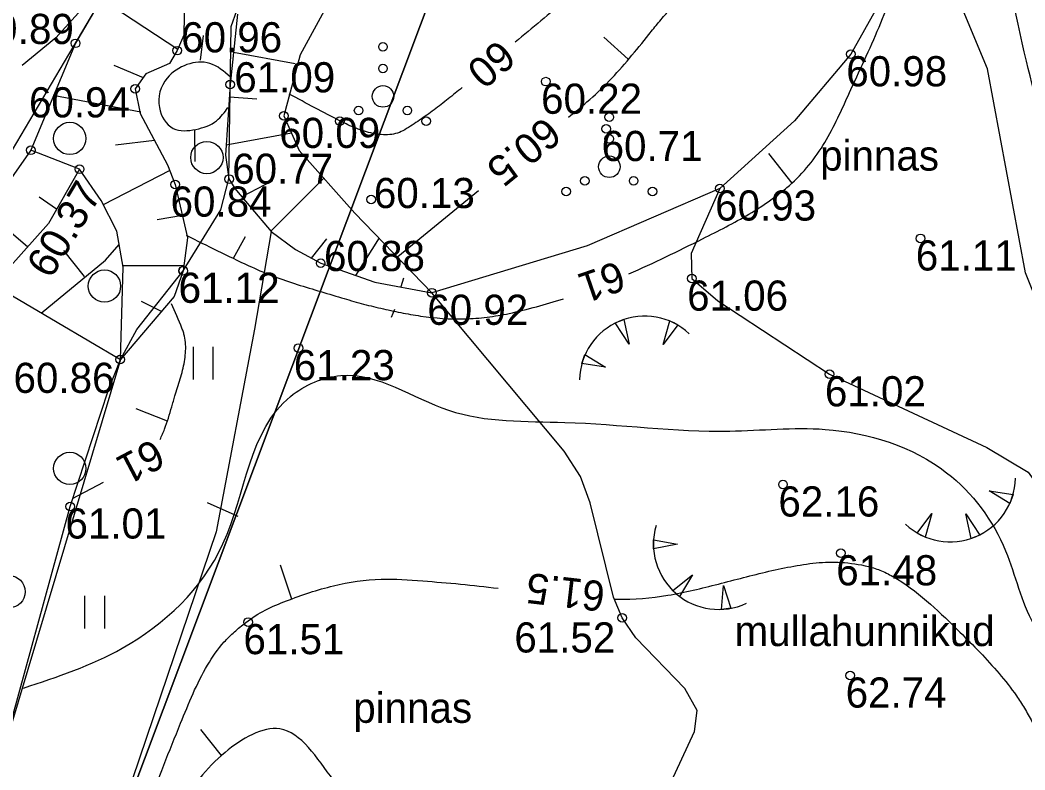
# Model space of a CAD drawing. Extents: x 640313 to 640583, y 6454775 to 6455102.
# Drawn here: x 640432.67 to 640455.99, y 6455004.4 to 6455021.8 of the extents above; entities that cross this region are included whole.
import ezdxf

# ---------------------------------------------------------------- set-up
doc = ezdxf.new("R2010")
doc.units = 0
for name, color, linetype in [('HALJASTUS', 7, 'Continuous'), ('HORISONTAAL-EH2000', 7, 'Continuous'), ('KORGUS-EH2000', 7, 'Continuous'), ('MOOTPIIR', 7, 'Continuous'), ('PIIR', 7, 'Continuous'), ('RELJEEF', 7, 'Continuous'), ('VEEKOGU', 7, 'Continuous')]:
    doc.layers.add(name, color=color, linetype=linetype)

msp = doc.modelspace()

# ---------------------------------------------------------------- linework, layer by layer
at = {"layer": 'HALJASTUS'}
for p, q in [((640436.689, 6455014.22), (640436.689, 6455013.46)), ((640437.149, 6455014.22), (640437.149, 6455013.46)), ((640434.169, 6455008.442), (640434.169, 6455007.682)), ((640434.629, 6455008.442), (640434.629, 6455007.682))]:
    msp.add_line(p, q, dxfattribs=at)
for points in [[(640432.199, 6455004.561), (640433.833, 6455010.517), (640434.728, 6455013.225), (640435.005, 6455013.927), (640435.386, 6455014.62), (640436.456, 6455015.987), (640437.33, 6455017.4), (640437.517, 6455018.116), (640437.571, 6455021.651), (640437.965, 6455022.772), (640442.216, 6455029.551), (640443.117, 6455030.056), (640444.324, 6455030.474), (640444.838, 6455030.927), (640445.335, 6455031.968), (640445.381, 6455032.963), (640445.346, 6455033.814), (640444.867, 6455034.353), (640444.292, 6455034.473), (640442.879, 6455033.994)], [(640453.505, 6455024.552), (640452.906, 6455022.717), (640451.953, 6455021.011), (640450.644, 6455019.465), (640448.91, 6455017.896), (640445.834, 6455016.565), (640442.231, 6455015.476)], [(640465.368, 6455002.273), (640464.965, 6455005.187), (640463.074, 6455009.324), (640462.485, 6455010.219), (640459.538, 6455012.72), (640456.793, 6455014.598), (640456.312, 6455015.16), (640456.002, 6455015.938), (640455.125, 6455020.669), (640453.505, 6455024.552)], [(640448.91, 6455017.896), (640448.25, 6455016.389), (640448.26, 6455015.805), (640448.865, 6455015.29), (640451.458, 6455013.585), (640455.109, 6455011.888), (640456.068, 6455011.313), (640456.617, 6455010.546), (640456.332, 6455008.456), (640456.367, 6455007.855), (640456.749, 6455007.358), (640457.979, 6455006.479), (640458.215, 6455006.074), (640458.506, 6455004.963), (640458.494, 6455003.704)], [(640438.497, 6455016.899), (640438.114, 6455014.631), (640437.224, 6455009.927), (640435.285, 6455004.195)], [(640447.586, 6455003.71), (640448.321, 6455005.292), (640448.384, 6455005.78), (640448.102, 6455006.292), (640446.96, 6455007.468), (640446.647, 6455007.933), (640446.444, 6455008.413), (640445.906, 6455010.599), (640445.679, 6455011.211), (640445.302, 6455011.796), (640442.231, 6455015.476)]]:
    msp.add_lwpolyline(points, dxfattribs=at)
for centre, radius in [((640441.095, 6455021.181), 0.1), ((640441.095, 6455020.681), 0.1), ((640441.095, 6455020.031), 0.25), ((640440.53, 6455019.706), 0.1), ((640441.66, 6455019.706), 0.1), ((640446.347, 6455019.549), 0.1), ((640433.826, 6455019.055), 0.375), ((640440.095, 6455019.456), 0.1), ((640442.095, 6455019.456), 0.1), ((640446.347, 6455019.049), 0.1), ((640437.008, 6455018.612), 0.375), ((640446.347, 6455018.399), 0.25), ((640445.782, 6455018.074), 0.1), ((640446.912, 6455018.074), 0.1), ((640445.347, 6455017.824), 0.1), ((640447.347, 6455017.824), 0.1), ((640434.632, 6455015.63), 0.375), ((640433.826, 6455011.399), 0.375), ((640432.417, 6455008.537), 0.375)]:
    msp.add_circle(centre, radius, dxfattribs=at)
at = {"layer": 'HORISONTAAL-EH2000'}
for p, q in [((640436.862, 6455020.869), (640436.933, 6455021.443)), ((640446.785, 6455020.899), (640446.221, 6455021.403)), ((640436.721, 6455019.247), (640436.731, 6455018.521)), ((640450.591, 6455018.018), (640450.047, 6455018.703)), ((640441.439, 6455016.315), (640443.31, 6455017.844)), ((640434.652, 6455016.234), (640434.974, 6455016.597)), ((640437.625, 6455016.275), (640437.907, 6455016.783)), ((640434.169, 6455015.852), (640433.685, 6455016.456)), ((640433.162, 6455015.005), (640434.652, 6455016.234)), ((640436.092, 6455012.497), (640435.367, 6455012.779)), ((640433.892, 6455010.704), (640434.608, 6455011.081)), ((640437.738, 6455010.28), (640437.023, 6455010.603)), ((640438.982, 6455008.366), (640438.72, 6455009.152)), ((640437.351, 6455004.739), (640436.867, 6455005.344))]:
    msp.add_line(p, q, dxfattribs=at)
for points in [[(640432.749, 6455006.301), (640435.045, 6455007.228), (640437.381, 6455009.646), (640438.951, 6455013.071), (640440.119, 6455013.555), (640442.617, 6455012.749), (640445.315, 6455012.467), (640449.141, 6455012.265), (640451.356, 6455012.305), (640454.176, 6455011.298), (640455.545, 6455009.484), (640456.189, 6455007.792), (640458.163, 6455006.301), (640460.539, 6455006.422), (640461.385, 6455007.993), (640461.184, 6455009.847), (640459.538, 6455012.72), (640456.955, 6455015.167), (640456.592, 6455018.068), (640456.028, 6455020.849), (640455.464, 6455024.355), (640455.183, 6455026.208), (640453.451, 6455028.263), (640452.242, 6455029.996), (640449.061, 6455031.648), (640448.738, 6455032.051), (640448.003, 6455033.2), (640447.762, 6455035.295), (640447.782, 6455035.779), (640448.024, 6455036.484)], [(640462.38, 6455016.084), (640461.088, 6455017.01), (640460.886, 6455017.213), (640460.697, 6455017.424), (640460.354, 6455017.868), (640459.759, 6455018.824), (640459.057, 6455020.125), (640458.43, 6455021.463), (640457.906, 6455022.954), (640457.692, 6455024.01), (640457.63, 6455024.54), (640457.584, 6455025.07), (640457.597, 6455025.507), (640457.667, 6455025.946), (640457.741, 6455026.384), (640457.765, 6455026.823), (640457.679, 6455027.441), (640457.559, 6455027.731), (640457.472, 6455027.866), (640457.362, 6455027.991), (640457.117, 6455028.183), (640456.859, 6455028.334), (640456.382, 6455028.61), (640455.9, 6455028.875), (640454.93, 6455029.395), (640453.973, 6455029.934), (640453.053, 6455030.53), (640452.546, 6455030.907), (640452.049, 6455031.298), (640451.556, 6455031.693), (640451.059, 6455032.082), (640450.765, 6455032.301), (640450.466, 6455032.513), (640450.166, 6455032.725), (640449.871, 6455032.948), (640449.664, 6455033.221), (640449.593, 6455033.384), (640449.529, 6455033.553), (640449.421, 6455033.83), (640449.329, 6455034.108), (640449.307, 6455034.661), (640449.63, 6455035.85)], [(640450.944, 6455035.275), (640450.911, 6455034.902), (640451.306, 6455033.422), (640453.602, 6455031.165), (640456.582, 6455029.513), (640460.408, 6455027.518), (640462.261, 6455026.309), (640462.603, 6455025.342), (640462.06, 6455023.649), (640462.523, 6455022.622), (640464.657, 6455019.942), (640468, 6455016.214), (640469.893, 6455014.723), (640471.001, 6455012.366), (640471.363, 6455009.827), (640470.759, 6455006.946), (640469.853, 6455005.394), (640468.463, 6455003.601), (640467.94, 6455001.888), (640467.114, 6455000.921), (640465.986, 6455000.115), (640464.821, 6454999.767), (640460.67, 6454998.644), (640458.757, 6454997.879), (640456.421, 6454997.435), (640454.166, 6454996.65), (640452.635, 6454995.36), (640451.689, 6454995.038), (640450.057, 6454996.71), (640448.869, 6455000.176), (640448.245, 6455000.76), (640445.144, 6455001.566), (640442.566, 6455002.09), (640439.948, 6455004.165), (640438.7, 6455005.354), (640437.431, 6455004.81), (640436.485, 6455003.52), (640436.404, 6455001.929), (640436.706, 6455000.558), (640437.069, 6454999.027), (640436.686, 6454998.181), (640435.115, 6454997.899), (640433.907, 6454997.939)], [(640449.393, 6455026.47), (640446.473, 6455023.347), (640445.926, 6455022.801), (640445.352, 6455022.284), (640444.76, 6455021.784), (640444.163, 6455021.288)], [(640445.397, 6455019.549), (640445.829, 6455019.902), (640446.816, 6455020.917), (640447.266, 6455021.47), (640447.491, 6455021.746), (640447.721, 6455022.017), (640447.995, 6455022.338), (640448.263, 6455022.662), (640448.532, 6455022.987), (640448.809, 6455023.307), (640448.989, 6455023.479), (640449.189, 6455023.627), (640449.401, 6455023.762), (640449.614, 6455023.891), (640449.844, 6455024.001), (640450.096, 6455024.077), (640450.626, 6455024.182), (640451.124, 6455024.323), (640451.335, 6455024.443), (640451.427, 6455024.522), (640451.507, 6455024.616), (640451.95, 6455025.221)], [(640446.799, 6455015.913), (640447.661, 6455016.308), (640448.512, 6455016.728), (640449.056, 6455017.005), (640449.586, 6455017.298), (640450.098, 6455017.629), (640450.346, 6455017.814), (640450.467, 6455017.914), (640450.586, 6455018.018), (640451.03, 6455018.498), (640451.386, 6455019.032), (640451.684, 6455019.603), (640451.955, 6455020.194), (640452.31, 6455020.966), (640452.648, 6455021.739), (640452.931, 6455022.526), (640453.123, 6455023.337), (640453.325, 6455024.586)], [(640437.557, 6455020.476), (640437.074, 6455020.798), (640436.087, 6455020.456), (640435.906, 6455019.771), (640436.228, 6455019.287), (640436.751, 6455019.267), (640437.235, 6455019.468), (640437.497, 6455019.771)], [(640442.931, 6455020.236), (640442.608, 6455019.974), (640442.28, 6455019.721), (640441.944, 6455019.481), (640441.773, 6455019.367), (640441.6, 6455019.257), (640441.432, 6455019.181), (640441.251, 6455019.145), (640440.862, 6455019.172), (640440.47, 6455019.292), (640440.283, 6455019.372), (640440.109, 6455019.458), (640438.921, 6455020.083)], [(640436.53, 6455016.809), (640437.98, 6455016.103), (640438.502, 6455015.878), (640439.039, 6455015.69), (640439.585, 6455015.523), (640440.135, 6455015.358), (640440.589, 6455015.227), (640441.046, 6455015.114), (640441.506, 6455015.016), (640441.967, 6455014.935), (640442.994, 6455014.869), (640443.511, 6455014.908), (640444.021, 6455014.995), (640444.656, 6455015.151), (640445.281, 6455015.335)], [(640435.923, 6455012.069), (640436.027, 6455012.312), (640436.114, 6455012.568), (640436.192, 6455012.828), (640436.23, 6455012.956), (640436.268, 6455013.081), (640436.33, 6455013.277), (640436.39, 6455013.476), (640436.487, 6455013.878), (640436.514, 6455014.275), (640436.488, 6455014.467), (640436.463, 6455014.561), (640436.429, 6455014.653), (640436.188, 6455015.217)], [(640446.449, 6455008.369), (640446.528, 6455008.366), (640447.707, 6455008.456), (640448.878, 6455008.715), (640450.047, 6455009.011), (640450.633, 6455009.132), (640451.22, 6455009.212), (640451.804, 6455009.212), (640452.437, 6455009.1), (640452.741, 6455008.988), (640453.033, 6455008.83), (640453.799, 6455008.248), (640454.483, 6455007.601), (640455.391, 6455006.642), (640455.795, 6455006.121), (640455.98, 6455005.834), (640456.154, 6455005.525), (640456.343, 6455005.076), (640456.455, 6455004.624), (640456.507, 6455004.169), (640456.517, 6455003.712), (640456.469, 6455003.138), (640456.369, 6455002.563), (640456.263, 6455001.989), (640456.194, 6455001.415), (640456.158, 6455000.83), (640456.2, 6455000.538), (640456.253, 6455000.392), (640456.291, 6455000.319), (640456.335, 6455000.246), (640456.567, 6454999.994), (640456.839, 6454999.834), (640457.136, 6454999.74), (640457.443, 6454999.682), (640458.011, 6454999.645), (640458.571, 6454999.742), (640459.111, 6454999.954), (640459.63, 6455000.187), (640460.133, 6455000.445), (640460.625, 6455000.73), (640461.293, 6455001.157), (640461.934, 6455001.603), (640462.749, 6455002.402), (640462.859, 6455002.559), (640462.961, 6455002.724), (640463.302, 6455003.39), (640463.6, 6455004.068), (640463.886, 6455004.749), (640464.189, 6455005.424), (640464.385, 6455005.882), (640464.499, 6455006.104), (640464.57, 6455006.21), (640464.652, 6455006.311), (640465.135, 6455006.604), (640465.679, 6455006.774), (640466.146, 6455006.932), (640466.618, 6455007.071), (640467.089, 6455007.217), (640467.552, 6455007.399), (640468.122, 6455007.802), (640468.359, 6455008.069), (640468.579, 6455008.366), (640468.813, 6455008.745), (640468.998, 6455009.131), (640469.14, 6455009.528), (640469.244, 6455009.938), (640469.292, 6455010.277), (640469.301, 6455010.621), (640469.224, 6455011.308), (640469.007, 6455012.162), (640468.813, 6455012.556), (640468.681, 6455012.735), (640468.519, 6455012.9), (640467.83, 6455013.433), (640467.111, 6455013.869), (640465.62, 6455014.554), (640464.803, 6455014.883)], [(640432.674, 6455000.83), (640434.405, 6455001.737), (640435.11, 6455002.14), (640435.412, 6455002.583), (640435.48, 6455002.82), (640435.532, 6455003.059), (640435.585, 6455003.297), (640435.654, 6455003.53), (640436.399, 6455005.485), (640437.023, 6455006.835), (640437.409, 6455007.371), (640437.647, 6455007.605), (640437.909, 6455007.822), (640438.364, 6455008.113), (640438.856, 6455008.326), (640439.944, 6455008.674), (640441.051, 6455008.83), (640442.017, 6455008.789), (640442.891, 6455008.714), (640443.765, 6455008.617)]]:
    msp.add_spline(points, degree=3, dxfattribs=at)
at = {"layer": 'KORGUS-EH2000'}
for centre in [(640433.962, 6455021.263), (640436.318, 6455021.093), (640451.953, 6455021.011), (640437.55, 6455020.306), (640444.871, 6455020.374), (640435.344, 6455020.209), (640438.795, 6455019.581), (640446.276, 6455019.277), (640432.922, 6455018.781), (640434.055, 6455018.343), (640437.523, 6455018.114), (640436.273, 6455017.987), (640448.91, 6455017.896), (640440.82, 6455017.641), (640453.567, 6455016.737), (640439.649, 6455016.159), (640436.456, 6455015.987), (640436.461, 6455015.987), (640448.26, 6455015.805), (640442.231, 6455015.476), (640439.133, 6455014.192), (640434.994, 6455013.926), (640451.458, 6455013.585), (640450.378, 6455011.028), (640433.833, 6455010.517), (640451.721, 6455009.431), (640446.647, 6455007.933), (640437.964, 6455007.834), (640451.939, 6455006.594)]:
    msp.add_circle(centre, 0.1, dxfattribs=at)
at = {"layer": 'MOOTPIIR'}
msp.add_lwpolyline([(640424.991, 6454993.355), (640450.375, 6454982.656), (640469.344, 6454975.161), (640471.317, 6454980.005), (640474.401, 6454988.05), (640485.651, 6455015.43), (640486.339, 6455017.654), (640485.684, 6455020.55), (640478.087, 6455023.887), (640471.886, 6455026.232), (640458.791, 6455032.027), (640444.785, 6455037.844), (640435.005, 6455023.051), (640431.479, 6455017.086), (640432.06, 6455015.656), (640435.005, 6455013.927), (640432.199, 6455004.561), (640429.288, 6455002.128), (640427.248, 6454998.233)], close=True, dxfattribs=at)
at = {"layer": 'PIIR'}
for points in [[(640433.42, 6454998.95), (640403.01, 6455010.03), (640409.52, 6455024.94), (640417.52, 6455035.5), (640430.16, 6455043.11), (640443.38, 6455047.65), (640450.68, 6455045.24), (640446.25, 6455033.1)], [(640433.42, 6454998.95), (640446.25, 6455033.1), (640482.6, 6455018.7), (640469.95, 6454984.8)]]:
    msp.add_lwpolyline(points, close=True, dxfattribs=at)
at = {"layer": 'RELJEEF'}
for p, q in [((640436.335, 6455021.122), (640434.534, 6455022.31)), ((640439.058, 6455020.786), (640437.628, 6455021.048)), ((640434.848, 6455020.753), (640435.533, 6455020.473)), ((640435.473, 6455019.665), (640433.439, 6455020.049)), ((640438.171, 6455019.967), (640437.53, 6455020.017)), ((640438.972, 6455019.178), (640437.453, 6455018.896)), ((640435.795, 6455019.009), (640434.889, 6455018.899)), ((640434.055, 6455018.343), (640432.922, 6455018.781)), ((640436.149, 6455018.31), (640434.603, 6455017.519)), ((640438.534, 6455018.073), (640437.82, 6455017.704)), ((640439.722, 6455018.134), (640438.499, 6455016.91)), ((640433.519, 6455017.411), (640433.117, 6455017.69)), ((640432.844, 6455016.537), (640431.837, 6455017.402)), ((640436.44, 6455017.266), (640435.855, 6455017.166)), ((640439.782, 6455016.723), (640439.431, 6455016.277)), ((640441.004, 6455016.746), (640440.46, 6455015.876)), ((640436.471, 6455016.098), (640435.066, 6455016.098)), ((640441.574, 6455015.816), (640441.51, 6455015.609)), ((640435.954, 6455015.042), (640435.493, 6455015.272)), ((640441.293, 6455014.91), (640441.373, 6455015.091))]:
    msp.add_line(p, q, dxfattribs=at)
for points in [[(640453.505, 6455024.552), (640447.857, 6455027.191), (640443.751, 6455027.938), (640442.839, 6455027.982), (640442.14, 6455027.729), (640441.456, 6455026.51), (640440.569, 6455023.557), (640439.172, 6455020.994), (640438.795, 6455019.581), (640439.15, 6455018.775), (640440.445, 6455017.325), (640442.231, 6455015.476)], [(640435.005, 6455023.051), (640433.962, 6455021.263), (640432.922, 6455018.781), (640432.122, 6455017.654), (640431.479, 6455017.086), (640430.596, 6455016.72)], [(640436.492, 6455022.379), (640436.47, 6455021.456), (640436.318, 6455021.093), (640436.141, 6455020.797), (640435.592, 6455020.555), (640435.344, 6455020.209), (640435.46, 6455019.632), (640436.097, 6455018.445), (640436.273, 6455017.987), (640436.558, 6455016.753), (640436.456, 6455015.987), (640436.251, 6455015.391), (640435.005, 6455013.927)], [(640437.722, 6455021.939), (640437.55, 6455020.306), (640437.437, 6455018.665), (640437.517, 6455018.116), (640437.659, 6455017.894), (640438.03, 6455017.457), (640438.497, 6455016.899), (640439.065, 6455016.477), (640439.649, 6455016.159), (640440.907, 6455015.721), (640442.231, 6455015.476)], [(640434.055, 6455018.343), (640433.33, 6455017.083), (640432.06, 6455015.656), (640431.59, 6455015.479)], [(640435.005, 6455013.927), (640435.065, 6455016.072), (640434.92, 6455016.904), (640434.552, 6455017.619), (640434.055, 6455018.343)]]:
    msp.add_lwpolyline(points, dxfattribs=at)
for points in [[(640446.806, 6455014.279), (640446.484, 6455014.776), (640446.681, 6455014.856)], [(640447.598, 6455014.275), (640447.75, 6455014.825), (640447.937, 6455014.731)], [(640446.261, 6455013.747), (640445.71, 6455013.832), (640445.782, 6455014.042)], [(640455.166, 6455010.88), (640455.716, 6455010.795), (640455.645, 6455010.585)], [(640453.829, 6455010.352), (640453.677, 6455009.802), (640453.489, 6455009.896)], [(640454.62, 6455010.348), (640454.943, 6455009.851), (640454.746, 6455009.771)], [(640447.929, 6455009.643), (640447.369, 6455009.533), (640447.369, 6455009.743)], [(640448.279, 6455008.933), (640447.979, 6455008.423), (640447.819, 6455008.563)], [(640448.999, 6455008.683), (640449.169, 6455008.153), (640448.949, 6455008.123)]]:
    msp.add_lwpolyline(points, close=True, dxfattribs=at)
for centre, start, end in [((640447.168, 6455013.42), 46.8712, 178.6223), ((640454.259, 6455011.207), 226.8712, 358.6223), ((640448.886, 6455009.64), 163.4234, 295.1745)]:
    msp.add_arc(centre, 1.514, start, end, dxfattribs=at)
at = {"layer": 'VEEKOGU'}
msp.add_lwpolyline([(640444.785, 6455037.844), (640443.816, 6455035.046), (640443.57, 6455034.626), (640442.879, 6455033.994), (640442.455, 6455033.464), (640439.308, 6455029.179), (640436.927, 6455025.692), (640435.005, 6455023.051), (640433.504, 6455021.393), (640432.719, 6455020.748)], dxfattribs=at)

# ---------------------------------------------------------------- texts
at = {"layer": 'HALJASTUS'}
for p in [(640451.24, 6455018.31), (640440.405, 6455005.495)]:
    msp.add_text('pinnas', height=0.7, dxfattribs=at).set_placement(p)
at = {"layer": 'HORISONTAAL-EH2000'}
for s, rotation, p in [('60', 220.4481, (640443.781, 6455021.381)), ('60.5', 219.2479, (640444.854, 6455019.591)), ('61', 199.1238, (640446.554, 6455016.226)), ('61', 207.7718, (640435.774, 6455012.105)), ('61.5', 173.3493, (640446.276, 6455008.765))]:
    msp.add_text(s, height=0.7, rotation=rotation, dxfattribs=at).set_placement(p)
at = {"layer": 'KORGUS-EH2000'}
for s, p in [('59.89', (640431.579, 6455021.247)), ('60.96', (640436.412, 6455021.053)), ('61.09', (640437.644, 6455020.125)), ('60.98', (640451.846, 6455020.265)), ('60.22', (640444.764, 6455019.628)), ('60.94', (640432.88, 6455019.544)), ('60.09', (640438.688, 6455018.835)), ('60.71', (640446.169, 6455018.531)), ('60.77', (640437.597, 6455018.003)), ('60.13', (640440.884, 6455017.44)), ('60.84', (640436.166, 6455017.241)), ('60.93', (640448.803, 6455017.15)), ('60.88', (640439.726, 6455015.978)), ('61.11', (640453.46, 6455015.991)), ('61.12', (640436.349, 6455015.241)), ('61.12', (640436.354, 6455015.241)), ('61.06', (640448.153, 6455015.059)), ('60.92', (640442.124, 6455014.73)), ('61.23', (640439.026, 6455013.446)), ('60.86', (640432.521, 6455013.151)), ('61.02', (640451.351, 6455012.839)), ('62.16', (640450.271, 6455010.282)), ('61.01', (640433.726, 6455009.771)), ('61.48', (640451.614, 6455008.685)), ('61.51', (640437.857, 6455007.088)), ('61.52', (640444.143, 6455007.127)), ('62.74', (640451.832, 6455005.848))]:
    msp.add_text(s, height=0.7, dxfattribs=at).set_placement(p)
msp.add_text('60.37', height=0.7, rotation=59.0504, dxfattribs=at).set_placement((640433.388, 6455015.77))
at = {"layer": 'RELJEEF'}
msp.add_text('mullahunnikud', height=0.70002, dxfattribs=at).set_placement((640449.254, 6455007.276))

doc.saveas('drawing.dxf')
